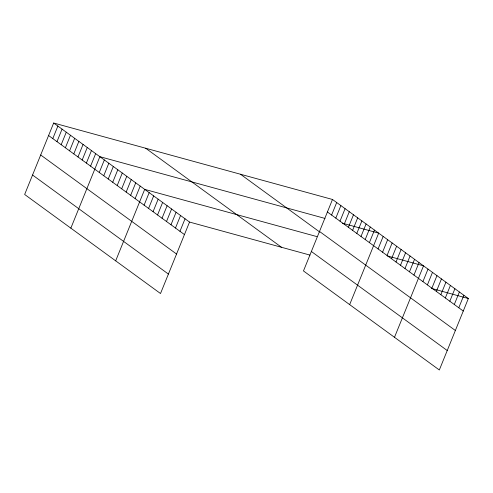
<?xml version="1.0" encoding="UTF-8"?>
<svg xmlns="http://www.w3.org/2000/svg" width="493" height="493" viewBox="0 0 493 493"><rect width="100%" height="100%" fill="white"/><g stroke="black" fill="none" stroke-linecap="round" stroke-linejoin="round"><path stroke-width="0.74" d="M53.669 123.01L24.65 194.476L160.508 293.526L189.534 222.06L53.669 123.01L332.492 199.474L468.35 298.524L439.331 369.99L303.466 270.94L332.492 199.474M52.788 138.588L57.872 126.066M56.985 141.645L62.069 129.129M61.187 144.708L66.272 132.192M65.384 147.771L70.468 135.255M69.587 150.833L74.665 138.317M73.784 153.896L78.868 141.374M77.986 156.959L83.064 144.437M82.183 160.015L87.267 147.499M86.38 163.078L91.464 150.562M90.583 166.141L95.667 153.625M70.844 228.154L99.863 156.682L325.01 218.43M99.266 172.47L104.35 159.954M103.746 175.742L108.83 163.22M108.232 179.008L113.316 166.492M112.712 182.274L117.796 169.758M117.198 185.547L122.282 173.031M121.679 188.813L126.763 176.297M126.165 192.085L131.249 179.563M130.645 195.351L135.729 182.835M135.131 198.617L140.215 186.101M115.676 260.84L144.696 189.374L316.919 236.603M144.098 205.156L149.182 192.64M148.584 208.428L153.662 195.906M153.064 211.694L158.148 199.178M157.55 214.966L162.628 202.444M162.031 218.233L167.115 205.717M166.517 221.499L171.595 208.983M170.997 224.771L176.081 212.255M175.483 228.037L180.567 215.521M179.963 231.309L185.048 218.787M331.604 215.053L336.688 202.531M335.807 218.109L340.891 205.593M340.004 221.172L345.088 208.656M344.206 224.235L349.284 211.719M348.403 227.298L353.487 214.782M352.606 230.36L357.684 217.838M356.803 233.423L361.887 220.901M360.999 236.48L366.083 223.964M365.202 239.543L370.286 227.026M369.399 242.605L374.483 230.089M349.66 304.619L378.679 233.152L342.438 223.206M378.082 248.934L383.166 236.418M382.568 252.206L387.652 239.684M387.048 255.473L392.132 242.957M391.534 258.739L396.618 246.223M396.015 262.011L401.099 249.495M400.501 265.277L405.585 252.761M404.981 268.549L410.065 256.027M409.467 271.816L414.551 259.3M413.947 275.082L419.032 262.566M394.492 337.304L423.518 265.838L387.27 255.898M422.914 281.62L427.998 269.104M427.4 284.892L432.484 272.37M431.886 288.159L436.964 275.642M436.367 291.431L441.451 278.909M440.853 294.697L445.931 282.181M445.333 297.963L450.417 285.447M449.819 301.235L454.897 288.719M454.3 304.501L459.384 291.985M458.786 307.774L463.864 295.252M189.534 222.06L309.98 255.091M431.406 288.393L468.35 298.524M327.407 211.99L463.266 311.04M319.507 231.445L455.366 330.495M240.479 174.239L319.735 232.024M311.366 251.485L447.231 350.535M145.681 148.239L281.54 247.289M48.585 135.526L184.45 234.576M40.691 154.981L176.549 254.031M32.55 175.021L168.409 274.071"/></g></svg>
